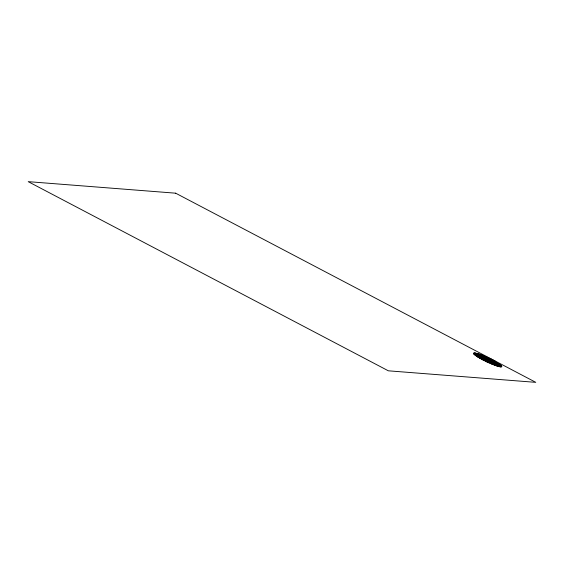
<?xml version="1.0" encoding="UTF-8"?>
<svg xmlns="http://www.w3.org/2000/svg" width="564" height="564" viewBox="0 0 564 564"><rect width="100%" height="100%" fill="white"/><g stroke="black" fill="none" stroke-linecap="round" stroke-linejoin="round"><path stroke-width="0.85" d="M474.162 353.614L475.656 354.537L473.922 353.762L475.628 354.474L475.318 354.15M501.466 366.438L499.612 365.839L501.368 366.614M488.981 359.296L490.208 359.881L488.981 359.684M490.053 362.518L490.49 362.708M473.993 353.29L475.431 353.973M474.719 353.635L475.015 353.776M474.98 353.424L476.108 353.797M481.529 356.751L483.235 357.59L481.924 357.118C485.322 358.746 478.836 355.743 482.565 357.315M479.337 355.891L477.63 355.052L479.894 355.821M485.801 360.537L486.387 360.882M493.253 360.375L494.473 360.967L493.274 360.424M495.093 362.589L492.943 361.587L493.641 361.728M478.286 356.956L477.927 356.984L479.449 357.548L477.454 356.688M483.82 358.852L484.201 358.831L482.897 358.408M483.736 358.676L483.355 358.697L484.666 359.127M491.582 360.184L493.246 360.798L491.9 360.163M491.85 360.213L492.464 360.636M478.131 356.779L476.749 356.222L477.793 356.61M489.319 359.148L489.968 359.176L488.248 358.387C503.476 366.121 501.424 368.193 486.866 361.39M489.566 358.471L490.609 358.965M491.596 360.643L492.104 360.96M480.302 357.541L482.037 358.33M490.497 359.078L489.531 358.612M476.39 354.009L476.143 353.952M482.016 358.394L480.599 357.816L481.67 358.218M497.603 364.513L495.904 363.724M474.289 353.163L474.669 353.339M475.931 354.037L476.023 353.903M483.221 359.331L485.125 360.051L484.159 359.585M483.87 359.543L484.772 359.98M484.539 359.987L479.019 357.104L476.319 354.53L478.131 354.481L482.135 355.687L495.277 361.348L494.318 360.671A17.759 2.284 25.2 0 0 486.344 356.899A17.717 2.284 25.2 0 0 481.924 355.094L479.019 354.058A17.336 2.235 25.2 0 0 475.389 353.064L474.867 352.986A16.624 2.143 25.2 0 0 473.788 352.993A16.941 2.185 25.2 0 0 473.492 353.55L474.127 354.354A16.56 2.129 25.2 0 0 476.672 356.286L478.963 357.696A16.166 2.08 25.2 0 0 483.637 360.248L484.666 360.77A15.496 1.995 25.2 0 0 487.789 362.271A15.778 2.03 25.2 0 0 491.907 364.083L492.894 364.485A15.108 1.946 25.2 0 0 495.636 365.535A15.39 1.981 25.2 0 0 498.675 366.515L499.302 366.678A14.734 1.896 25.2 0 0 500.769 366.945A14.995 1.932 25.2 0 0 501.77 366.811L501.77 366.346A14.615 1.882 25.2 0 0 500.36 364.978L498.766 363.872A14.227 1.833 25.2 0 0 495.136 361.736L494.297 361.284A13.592 1.748 25.2 0 0 491.674 359.938A13.832 1.784 25.2 0 0 488.029 358.232L487.127 357.83A13.219 1.699 25.2 0 0 484.546 356.751A13.444 1.734 25.2 0 0 481.494 355.63L479.647 355.073A13.057 1.685 25.2 0 0 477.659 354.756L477.44 354.784A12.457 1.607 25.2 0 0 477.158 355.045A12.669 1.629 25.2 0 0 477.637 355.785L477.912 356.039A12.218 1.572 25.2 0 0 481.219 358.281L481.867 358.655A11.83 1.523 25.2 0 0 487 361.312L487.782 361.686A11.442 1.473 25.2 0 0 492.922 363.858L493.578 364.104A11.061 1.424 25.2 0 0 497.032 365.098L497.349 365.148A10.674 1.375 25.2 0 0 498.082 364.718L497.984 364.563A10.286 1.325 25.2 0 0 495.939 362.948L495.481 362.652A9.898 1.276 25.2 0 0 491.54 360.466L490.899 360.149A9.51 1.227 25.2 0 0 486.499 358.161L485.907 357.921A9.123 1.177 25.2 0 0 482.537 356.772L482.178 356.681A8.742 1.128 25.2 0 0 480.88 356.688L480.859 356.765A8.354 1.079 25.2 0 0 481.882 357.823L482.178 358.034A7.966 1.029 25.2 0 0 484.991 359.712L485.477 359.966A7.586 0.98 25.2 0 0 488.981 361.644L489.474 361.862A7.198 0.924 25.2 0 0 492.45 362.983L492.788 363.089A6.803 0.874 25.2 0 0 494.29 363.343L494.374 363.315A6.423 0.825 25.2 0 0 494.057 362.701A6.042 0.775 25.2 0 0 492.048 361.376L491.709 361.186A5.64 0.726 25.2 0 0 489.143 359.888L483.722 358.02L487.275 360.417L491.596 361.912L487.5 359.74L490.708 361.602A2.933 0.381 25.2 0 1 489.926 361.411L489.735 361.348A3.299 0.423 25.2 0 1 488.128 360.692L487.867 360.572A3.708 0.479 25.2 0 1 485.914 359.55A4.082 0.529 25.2 0 1 484.765 358.767L484.673 358.683A4.477 0.578 25.2 0 1 484.695 358.351L484.793 358.344A4.879 0.627 25.2 0 1 486.422 358.767A5.252 0.677 25.2 0 1 488.762 359.719M493.613 360.988L494.727 361.58L493.669 361.312L494.275 361.397M474.754 353.134L475.84 353.572M486.379 361.432L486.831 361.644M495.932 363.639L497.314 364.436M486.513 361.327L485.674 361.2L487.381 362.017L483.2 359.543M475.022 353.543L475.875 353.889M498.71 365.888L499.803 366.374M500.289 366.741L498.696 365.951M487.028 357.498L486.732 357.343M480.655 357.717L481.677 358.154M481.092 355.926L480.549 355.729L481.508 356.117M491.745 363.921L490.722 363.449L491.082 363.491M499.373 364.464L498.985 364.281M479.069 355.059L480.394 355.764M477.976 355.799L478.357 355.99M499.26 365.916L499.859 366.163M497.152 365.571L497.941 365.895M479.908 355.242L481.198 355.954M492.055 363.801L493.274 364.485M500.811 366.762L500.303 366.515L500.881 366.699M485.103 359.437L484.018 359.092L485.28 359.747M485.618 359.797L484.476 359.296M497.716 363.646L498.075 363.829M493.204 364.534L492.393 364.055M476.397 353.395L477.602 354.079M477.186 353.593L478.201 354.009L477.581 353.769M478.773 356.138L479.548 356.49M479.626 356.659L479.273 356.476M494.48 363.928L495.707 364.696M495.037 364.245L495.432 364.344C493.845 363.399 498.174 365.726 495.277 364.386M495.058 364.513L494.713 364.4M480.302 358.394L479.308 357.823L480.331 358.077M498.668 364.21L497.674 363.695M475.064 353.29L475.649 353.536L474.705 353.247M478.681 354.439L477.363 354.107M478.286 355.32L479.604 355.806L477.835 354.982L479.59 355.602M483.813 360.156L484.243 360.375M475.107 354.841L474.62 354.615L475.008 354.721M498.259 366.219L498.928 366.48L498.097 366.219M493.585 363.667L494.522 364.076L494.092 363.907M480.267 355.412L481.578 356.039M484.969 357.639L486.45 358.422M485.477 356.617L487.063 357.386M483.186 358.218L482.869 358.048M497.469 365.782L497.124 365.641M497.526 366.008L497.533 366.085M486.33 358.457L485.738 358.119M481.057 354.848L481.917 355.2M478.942 354.425L480.07 354.615M500.092 366.311L500.55 366.558M480.373 355.835L480.013 355.694M479.915 354.685L480.408 354.805M494.071 362.144L494.769 362.532M482.833 359.712L482.41 359.487L482.897 359.592M498.372 363.858L499.408 364.414M494.635 362.624L495.953 363.054L495.121 362.694M476.051 355.249L475.346 354.897M495.58 365.091L496.905 365.888L495.848 365.282M483.214 359.078L481.282 358.239L483.7 359.289L482.671 359.035M492.372 363.131L495.291 363.632L489.686 360.015M480.38 354.742L480.88 355.052M485.308 357.816L486.105 358.225M480.754 355.073L481.339 355.271L480.006 354.474L480.443 354.763M478.829 356.356L478.06 355.976M482.495 355.39L483.299 355.75M480.556 354.996L480.175 354.834M482.206 359.176L482.805 359.501M478.004 354.072L477.214 353.713M492.316 363.554L491.956 363.364M493.74 363.935L492.858 363.569M478.498 355.01L479.146 355.292M487.585 358.69L488.537 359.127M493.916 361.947L493.338 361.743L494.832 362.342M479.809 357.315L479.125 356.836L480.556 357.343M490.736 363.244L491.47 363.597M494.431 364.696L495.601 365.444L494.642 364.866M474.959 353.621L474.331 353.311M494.268 364.034L494.515 364.189M478.723 354.333L478.23 354.22M494.346 364.062L495.107 364.429M486.02 356.871L486.443 357.012M491.66 363.054L490.772 362.652L492.097 363.47M482.89 355.539L484.194 356.349L483.256 355.976M483.221 355.849L483.595 355.997M488.107 359.747L488.812 360.022L488.079 359.656M485.964 356.991C485.23 356.667 487.282 357.907 486.351 356.97M499.725 366.255L499.239 366.001M475.727 353.776L475.924 353.868M493.944 363.907L493.585 363.78M491.611 362.983L492.464 363.47M482.431 357.872L482.791 358.02L482.347 357.83M500.515 366.663L500.339 366.692M499.648 365.768L500.853 366.29L499.69 365.684M485.541 357.9L485.047 357.795M485.851 356.857L486.295 357.097L485.428 356.61M482.798 355.658L482.502 355.51M478.364 354.15L477.877 354.143M500 365.966L501.396 366.565M499.782 365.324L501.269 366.029L499.408 365.084L499.923 365.521M486.725 359.719L485.971 359.388L486.64 359.747M477.807 356.554L475.473 355.313L478.166 356.73M482.439 359.36L482.89 359.628M489.989 361.912L490.743 362.243L490.081 361.884M488.96 359.099C469.974 351.21 487.063 362.01 493.415 363.688M498.294 366.029C500.663 367.199 498.033 365.881 499.062 366.114M479.844 354.552L479.731 354.495M482.213 357.773L481.832 357.498L482.981 357.999M499.14 366.092L500.035 366.424M499.831 366.522L498.999 366.276M479.724 355.602L479.4 355.32M476.009 353.536L476.686 353.868C471.906 351.52 480.309 355.835 476.016 353.445M486.21 357.139L486.739 357.259M479.047 355.454L478.519 355.165M499.253 366.424L498.646 366.156M479.633 354.446L479.047 354.143L479.957 354.552M482.023 359.233L481.705 359.071L482.121 359.24M497.244 364.189L497.617 364.422M475.755 353.586L476.418 353.917M484.074 357.47L484.673 357.795L483.144 357.019L485.096 358.02L484.307 357.484M498.809 366.17L498.386 366.078M482.869 357.09L482.819 357.181M479.4 355.123L480.902 355.954M492.499 364.231L492.012 363.872M484.969 359.303L486.041 359.91L484.892 359.388M483.024 356.377L483.559 356.688L482.121 355.919L483.954 356.906L483.348 356.441M480.119 355.405L480.542 355.574M479.752 355.264L480.281 355.574M479.562 354.622L478.307 353.917L479.308 354.544M482.065 355.285L482.072 355.292A2.771 0.36 25.2 0 1 482.305 355.454L482.777 355.799L481.938 355.299M494.388 362.391L494.959 362.659L493.986 362.201M493.288 363.865L494.254 364.259L492.182 363.195M481.381 355.094L481.889 355.468L481.12 355.017A2.742 0.352 25.2 0 1 480.986 354.911M499.937 364.795L498.555 364.337M494.142 364.845L493.993 364.845M491.216 362.878L491.681 363.258M497.032 363.991L496.764 363.731L497.42 364.203L495.791 363.54M483.299 358.147L481.649 357.477M485.146 356.695L484.208 356.244M483.891 355.983L485.576 356.92L484.342 356.406M476.178 355.193L473.993 353.903L474.338 354.107M474.402 354.396L475.967 354.989L475.48 354.608M487.176 357.992L486.584 357.795M475.092 354.439L474.803 354.312M488.791 359.338L488.431 359.183M487.768 358.88L487.416 358.739M501.396 366.262L499.683 365.542M484.744 357.082L484.159 356.674L485.766 357.597L484.786 357.047M490.01 362.553L489.601 362.44L491.272 363.153L490.01 362.553M493.458 362.708L492.104 362.314L493.458 362.708M496.891 364.464L497.222 364.626L496.891 364.464M490.306 359.338L491.674 360.001L490.306 359.338M491.463 359.31L492.048 359.754L491.463 359.31M486.859 359.663L486.499 359.804L487.938 360.255L486.859 359.663M490.236 361.834L488.769 361.369L490.236 361.834M488.925 362.511L487.529 361.813L489.298 362.899L488.925 362.511M489.333 358.993L488.882 358.789L489.333 358.993M488.762 360.572L490.151 361.15L488.163 360.227L488.762 360.572M175.665 193.191L28.2 181.65L388.335 370.809L535.8 382.35L175.665 193.191M476.439 355.919L477.214 356.244L476.439 355.919M495.488 364.111L497.349 364.978L495.488 364.111M496.461 364.619L495.77 364.295L496.461 364.619M489.933 360.544L491.357 361.164L489.397 360.213L489.933 360.544M497.54 363.188L496.694 363.061L498.689 363.921L497.54 363.188M498.012 365.775L498.541 365.973L498.026 365.775M486.168 359.176L484.962 358.591L486.915 359.543L486.168 359.176M492.675 362.116L491.463 361.531L493.422 362.483L492.675 362.116M491.984 362.603L490.772 362.01L492.732 362.969L491.984 362.603M486.894 360.459L486.528 360.396L488.325 361.087L486.372 360.128L486.894 360.459M497.455 363.294L497.758 363.491L497.455 363.294M481.522 358.753L480.627 358.57L481.522 358.753M487.374 359.374L486.972 359.289L488.163 359.888L486.887 359.064L487.374 359.374M495.812 362.271L496.348 362.581L495.812 362.271M483.616 360.107L483.003 359.853L484.631 360.692L483.616 360.107M496.123 363.153C492.717 361.989 498.752 364.689 496.024 363.216L496.123 363.153M495.819 363.16L495.361 363.026L495.819 363.16M480.281 357.132L478.258 356.166L480.281 357.132M479.837 356.927L479.153 356.617L479.837 356.927M481.177 355.616L482.298 356.335L481.557 355.863C485.851 358.295 479.731 354.446 482.439 356.258L481.177 355.616M483.63 358.429L482.121 357.865L483.63 358.429M483.045 357.865L481.247 356.892L483.045 357.865M482.636 357.654L481.973 357.315L482.636 357.654M500.282 365.056L498.999 364.689L500.733 365.444L500.282 365.056M486.831 358.366L486.492 358.225L487.359 358.873L486.831 358.366M494.05 363.153L493.31 362.835L494.05 363.153M478.371 355.616L478.032 355.468L478.371 355.616M488.142 361.51L487.797 361.355L489.263 362.292L488.142 361.51M501.438 366.48L500.071 365.839L501.417 366.529"/></g></svg>
